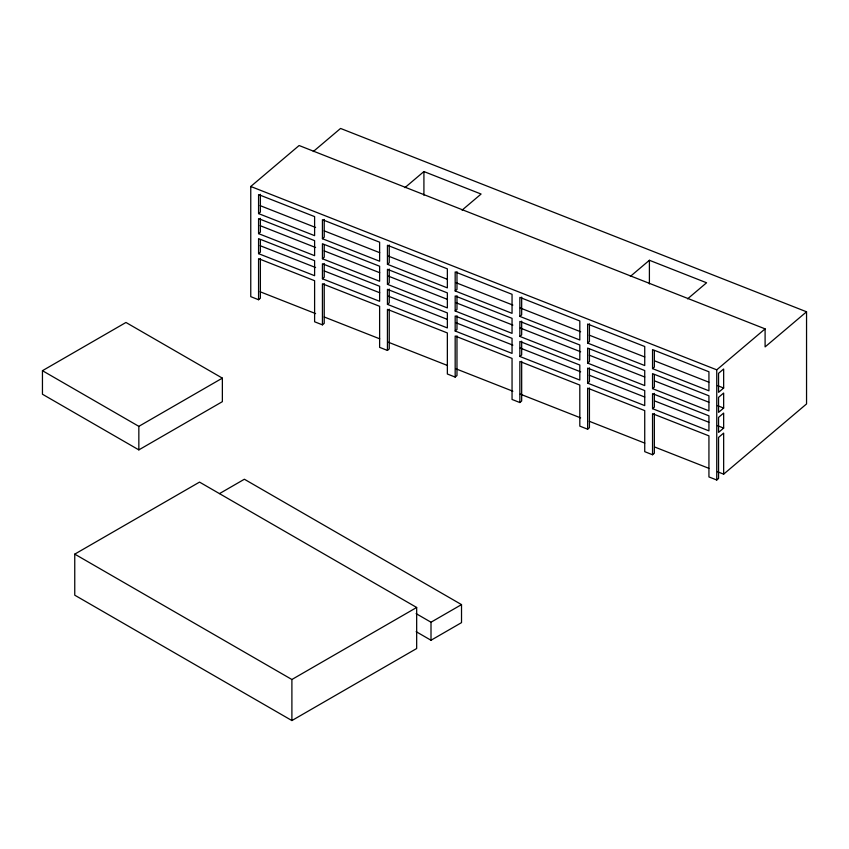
<?xml version="1.0" encoding="UTF-8"?>
<svg xmlns="http://www.w3.org/2000/svg" width="849" height="849" viewBox="0 0 849 849"><rect width="100%" height="100%" fill="white"/><g stroke="black" fill="none" stroke-linecap="round" stroke-linejoin="round"><path stroke-width="1.27" d="M260.378 258.467L260.378 298.201L258.574 299.729L250.763 296.651L250.763 186.483L299.113 145.519L765.098 328.871L765.098 346.901L806.55 311.795L340.566 128.443L313.27 151.557M258.574 213.598L258.574 194.57L314.608 216.612L314.608 235.651L258.574 213.598L260.378 212.07L260.378 194.315M258.574 233.634L258.574 218.607L314.608 240.649L314.608 255.676L258.574 233.634L260.378 232.106L260.378 218.331M258.574 253.66L258.574 238.633L314.608 260.685L314.608 275.702L258.574 253.66L260.378 252.132L260.378 239.609M322.429 238.718L322.429 219.689L379.62 242.198L379.62 261.227L322.429 238.718L324.222 237.189L324.222 219.435M404.92 187.64L423.916 171.551L481.086 194.039L462.089 210.138M322.429 258.754L322.429 243.727L379.62 266.236L379.62 281.252L322.429 258.754L324.222 257.226L324.222 244.703M322.429 278.78L322.429 263.763L379.62 286.262L379.62 301.289L322.429 278.78L324.222 277.252L324.222 263.487M387.441 264.304L387.441 245.276L447.359 268.846L447.359 287.875L387.441 264.304L389.245 262.776L389.245 245.011M258.574 299.729L258.574 258.669L314.608 280.711L314.608 321.782L322.429 324.849L324.222 323.32L324.222 283.587M387.441 284.33L387.441 269.313L447.359 292.884L447.359 307.911L387.441 284.33L389.245 282.802L389.245 269.037M387.441 304.367L387.441 289.339L447.359 312.92L447.359 327.937L387.441 304.367L389.245 302.838L389.245 289.063M455.17 290.952L455.17 271.924L512.053 294.306L512.053 313.334L455.17 290.952L456.974 289.424L456.974 271.669M322.429 324.849L322.429 283.789L379.62 306.298L379.62 347.358L387.441 350.435L389.245 348.907L389.245 309.163M455.17 310.989L455.17 295.961L512.053 318.343L512.053 333.37L455.17 310.989L456.974 309.461L456.974 295.685M455.17 331.014L455.17 315.987L512.053 338.369L512.053 353.396L455.17 331.014L456.974 329.486L456.974 315.711M519.864 316.412L519.864 297.383L579.814 320.964L579.814 339.993L519.864 316.412L521.668 314.883L521.668 297.118M387.441 350.435L387.441 309.376L447.359 332.946L447.359 374.006L455.17 377.083L456.974 375.555L456.974 335.822M519.864 336.437L519.864 321.421L579.814 345.002L579.814 360.029L519.864 336.437L521.668 334.909L521.668 321.145M519.864 356.474L519.864 341.447L579.814 365.038L579.814 380.055L519.864 356.474L521.668 354.946L521.668 341.171M630.404 276.36L649.4 260.272L706.58 282.77L687.584 298.859M587.625 343.07L587.625 324.042L644.731 346.509L644.731 365.537L587.625 343.07L589.429 341.542L589.429 323.787M455.17 377.083L455.17 336.024L512.053 358.405L512.053 399.465L519.864 402.543L521.668 401.015L521.668 361.271M587.625 363.107L587.625 348.079L644.731 370.546L644.731 385.573L587.625 363.107L589.429 361.578L589.429 349.056M587.625 383.132L587.625 368.105L644.731 390.572L644.731 405.599L587.625 383.132L589.429 381.604L589.429 367.829M652.541 368.615L652.541 349.586L708.936 371.777L708.936 390.805L652.541 368.615L654.346 367.086L654.346 350.595M519.864 402.543L519.864 361.483L579.814 385.064L579.814 426.124L587.625 429.201L589.429 427.673L589.429 387.94M652.541 388.64L652.541 373.624L708.936 395.804L708.936 410.831L652.541 388.64L654.346 387.112L654.346 374.6M652.541 408.677L652.541 393.649L708.936 415.84L708.936 430.857L652.541 408.677L654.346 407.149L654.346 393.374M587.625 429.201L587.625 388.142L644.731 410.608L644.731 451.668L652.541 454.746L652.541 413.686L708.936 435.866L708.936 476.936L716.747 480.003L716.747 369.835L765.098 328.871M723.656 388.025L718.551 392.344L718.551 373.316L723.656 368.997L723.656 388.025L717.49 385.595M652.541 454.746L654.346 453.217L654.346 413.484M723.656 408.051L718.551 412.381L718.551 397.353L723.656 393.034L723.656 408.051L717.49 405.631M723.656 428.087L718.551 432.406L718.551 417.39L723.656 413.06L723.656 428.087L717.49 425.657M716.747 480.003L718.551 478.475L718.551 437.415L723.656 433.096L723.656 474.156L717.49 471.726M723.656 474.156L806.55 403.933L806.55 311.795M42.45 370.695L125.96 322.471L222.364 378.134L222.364 401.662L138.843 449.885L42.45 394.233L42.45 370.695L138.843 426.347L222.364 378.134M74.754 554.132L199.526 482.105L416.668 607.47L416.668 648.53L291.897 720.557L74.754 595.191L74.754 554.132L291.897 679.497L416.668 607.47M219.52 493.598L244.374 479.239L461.516 604.605L461.516 622.635L431.005 640.252L416.148 631.667M416.148 613.647L431.005 622.221L461.516 604.605M250.763 186.483L716.747 369.835M260.134 205.638L315.605 227.468M324.233 230.864L379.715 252.694M388.343 256.09L447.519 279.374M456.146 282.77L512.849 305.078M520.246 307.985L580.652 331.757M589.28 335.153L644.762 356.983M654.621 360.857L708.862 382.199M260.134 225.675L315.605 247.505M324.233 250.89L379.715 272.72M388.343 276.116L447.519 299.4M456.146 302.796L512.849 325.114M520.246 328.022L580.652 351.783M589.28 355.179L644.762 377.009M654.621 380.893L708.862 402.235M260.134 245.701L315.605 267.531M324.233 270.927L379.715 292.756M388.343 296.152L447.519 319.436M456.146 322.832L512.849 345.14M520.246 348.048L580.652 371.82M589.28 375.216L644.762 397.045M654.621 400.919L708.862 422.261M260.134 291.769L315.605 313.599M324.233 316.995L379.715 338.825M388.343 342.221L447.519 365.505M456.146 368.901L512.849 391.209M520.246 394.116L580.652 417.888M589.28 421.284L644.762 443.114M654.621 446.988L708.862 468.33M649.4 260.272L649.4 283.959M431.005 622.221L431.005 640.252M423.916 171.551L423.916 195.238M291.897 679.497L291.897 720.557M138.843 426.347L138.843 449.885"/></g></svg>
